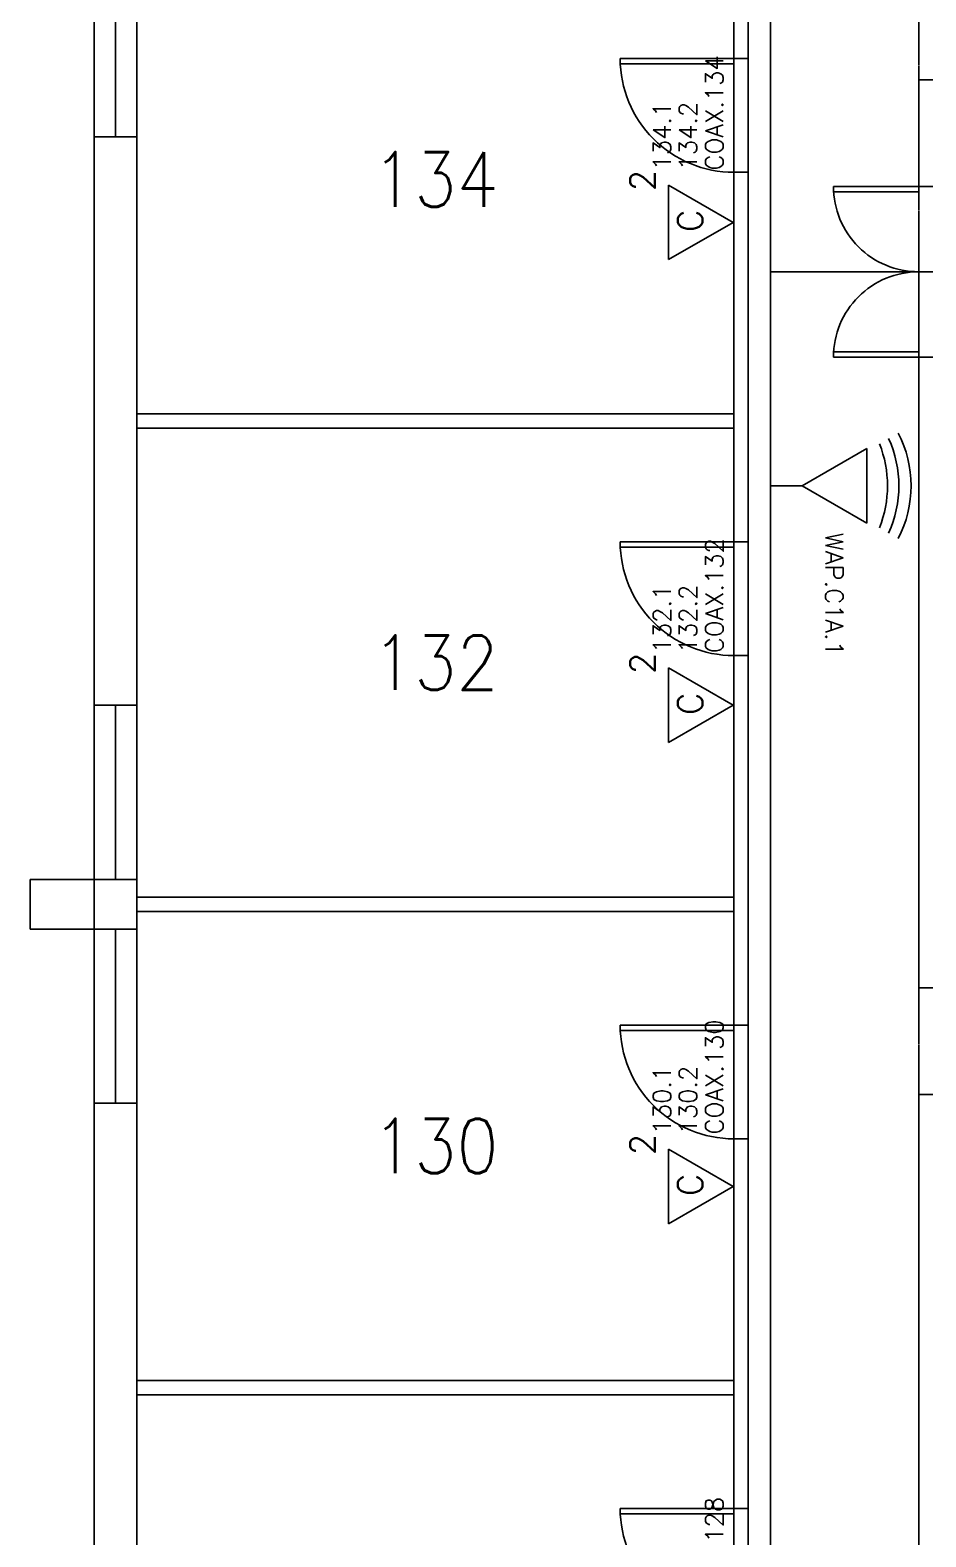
# Model space of a CAD drawing. Header units: inches. Extents: x -460 to 10305, y -938 to 5356.
# Drawn here: x -17.7 to 234.3, y 2279.1 to 2703.1 of the extents above; entities that cross this region are included whole.
import ezdxf
from ezdxf.enums import TextEntityAlignment as Align

# ---------------------------------------------------------------- set-up
doc = ezdxf.new("R2010")
doc.units = ezdxf.units.IN
doc.header["$MEASUREMENT"] = 0
doc.set_wipeout_variables(frame=1)
doc.linetypes.add('01-0263-01-DWG-BFP-ARCH$0$763', pattern=[5.0001, 5, -0.0001])
for name, color, linetype in [('01-0263-01-DWG-BFP-ARCH$0$SP-AREA', 250, '01-0263-01-DWG-BFP-ARCH$0$763'), ('01-0263-01-DWG-BFP-ARCH$0$SP-DOORS', 5, 'Continuous'), ('01-0263-01-DWG-BFP-ARCH$0$SP-GROSS', 30, 'Continuous'), ('01-0263-01-DWG-BFP-ARCH$0$SP-RMNO', 7, 'Continuous'), ('01-0263-01-DWG-BFP-ARCH$0$SP-ROOM', 7, 'Continuous'), ('01-0263-01-DWG-BFP-ARCH$0$SP-WALL', 7, 'Continuous'), ('01-0263-01-DWG-BFP-ARCH$0$SP-WINDOWS', 6, 'Continuous'), ('T-Comm-E', 1, 'Continuous'), ('T-Comm-E-Wireless', 1, 'Continuous'), ('T-Comm-Path', 40, 'Continuous')]:
    doc.layers.add(name, color=color, linetype=linetype)
doc.layers.get('01-0263-01-DWG-BFP-ARCH$0$SP-ROOM').off()
doc.styles.add('01-0263-01-DWG-BFP-ARCH$0$ROMANS', font='ROMANS.shx', dxfattribs={"width": 0.9})
doc.styles.add('3-32', font='SIMPLEX.shx', dxfattribs={"height": 9})

# ---------------------------------------------------------------- blocks, each defined once
blk = doc.blocks.new('01-0263-01-DWG-BFP-ARCH$0$DOR00')
at = {"color": 0}
for p, q in [((0, 1), (0, 0)), ((1, 0), (1, 1))]:
    blk.add_line(p, q, dxfattribs=at)
blk = doc.blocks.new('01-0263-01-DWG-BFP-ARCH$0$DOR01')
at = {"color": 0}
for p, q in [((1, 1), (0, 1)), ((0, 1), (0, 0)), ((1, 0), (1, 1)), ((0, 0), (1, 0))]:
    blk.add_line(p, q, dxfattribs=at)
blk = doc.blocks.new('01-0263-01-DWG-BFP-ARCH$0$FMGRM1')
at = {"style": '01-0263-01-DWG-BFP-ARCH$0$ROMANS', "width": 0.9}
for tag, p in [('RMAREA', (0, -0.2836)), ('DATA1', (0, -0.443)), ('DATA2', (0, -0.6024)), ('DATA3', (0, -0.7618)), ('DATA4', (0, -0.9213)), ('DATA5', (0, -1.0807))]:
    blk.add_attdef(tag, text='', height=0.1172, dxfattribs=at).set_placement(p, align=Align.CENTER)
at = {"linetype": 'Continuous'}
blk.add_wipeout([(-0.375, -0.125), (0.375, -0.125), (0.375, 0.125), (-0.375, 0.125)], dxfattribs=at)
at = {"layer": '01-0263-01-DWG-BFP-ARCH$0$SP-RMNO', "style": '01-0263-01-DWG-BFP-ARCH$0$ROMANS', "width": 0.9}
blk.add_attdef('RMNUMB', text='', height=0.16, dxfattribs=at).set_placement((0, 0), align=Align.MIDDLE)
blk = doc.blocks.new('01-0263-01-DWG-BFP-ARCH', base_point=(1295.16, 1353.43))
at = {"layer": '01-0263-01-DWG-BFP-ARCH$0$SP-AREA'}
blk.add_lwpolyline([(1527.16, 2407.43), (1479.16, 2407.43), (1479.16, 1533.43), (1811.16, 1533.43), (1811.16, 2461.43), (1479.16, 2461.43), (1479.16, 2407.43), (1527.16, 2407.43), (1763.16, 2407.43), (1763.16, 1587.43), (1527.16, 1587.43), (1527.16, 2407.43)], close=True, dxfattribs=at)
at = {"layer": '01-0263-01-DWG-BFP-ARCH$0$SP-AREA', "linetype": 'Continuous'}
for points in [[(1475.16, 1999.43), (1475.16, 2131.43), (1307.16, 2131.43), (1307.16, 1999.43)], [(1307.16, 1995.43), (1307.16, 1904.43), (1307.16, 1863.43), (1475.16, 1863.43), (1475.16, 1995.43)], [(1475.16, 1727.43), (1475.16, 1859.43), (1307.16, 1859.43), (1307.16, 1727.43)], [(1475.16, 1591.43), (1475.16, 1723.43), (1307.16, 1723.43), (1307.16, 1591.43)]]:
    blk.add_lwpolyline(points, close=True, dxfattribs=at)
at = {"layer": '01-0263-01-DWG-BFP-ARCH$0$SP-DOORS'}
for points in [[(1475.16, 2067.43, -0.414214), (1443.16, 2099.43, -0.414214)], [(1503.16, 2063.43, 0.414214), (1527.16, 2039.43, 0.414214), (1503.16, 2015.43, 0.414214)], [(1475.16, 1931.43, -0.414214), (1443.16, 1963.43, -0.414214)], [(1475.16, 1795.43, -0.414214), (1443.16, 1827.43, -0.414214)], [(1475.16, 1659.43, -0.414214), (1443.16, 1691.43, -0.414214)]]:
    blk.add_lwpolyline(points, format="xyb", dxfattribs=at)
at = {"layer": '01-0263-01-DWG-BFP-ARCH$0$SP-GROSS'}
blk.add_lwpolyline([(1995.16, 2641.42), (1295.16, 2641.43), (1295.16, 1353.43), (1995.06, 1353.48), (1995.03, 1373.67), (1995.16, 2641.42)], close=True, dxfattribs=at)
at = {"layer": '01-0263-01-DWG-BFP-ARCH$0$SP-WALL'}
for p, q in [((1475.16, 2099.43), (1475.16, 2203.43)), ((1479.16, 2099.43), (1479.16, 2203.43)), ((1527.16, 2063.43), (1527.16, 2093.43)), ((1295.16, 2077.43), (1307.16, 2077.43)), ((1475.16, 1963.43), (1475.16, 2067.43)), ((1479.16, 1963.43), (1479.16, 2067.43)), ((1527.16, 1837.93), (1527.16, 2015.43)), ((1307.16, 1999.43), (1475.16, 1999.43)), ((1307.16, 1995.43), (1475.16, 1995.43)), ((1475.16, 1827.43), (1475.16, 1931.43)), ((1479.16, 1827.43), (1479.16, 1931.43)), ((1295.16, 1917.43), (1307.16, 1917.43)), ((1295.16, 1904.43), (1295.16, 1353.43)), ((1307.16, 1365.43), (1307.16, 1904.43)), ((1307.16, 1868.43), (1277.16, 1868.43)), ((1277.16, 1868.43), (1277.16, 1854.43)), ((1295.16, 1868.43), (1295.16, 1854.43)), ((1307.16, 1863.43), (1475.16, 1863.43)), ((1307.16, 1859.43), (1475.16, 1859.43)), ((1277.16, 1854.43), (1307.16, 1854.43)), ((1527.16, 1631.43), (1527.16, 1807.93)), ((1295.16, 1805.43), (1307.16, 1805.43)), ((1475.16, 1727.43), (1475.16, 1795.43)), ((1479.16, 1691.43), (1479.16, 1795.43)), ((1307.16, 1727.43), (1475.16, 1727.43)), ((1475.16, 1691.43), (1475.16, 1727.43)), ((1307.16, 1723.43), (1475.16, 1723.43))]:
    blk.add_line(p, q, dxfattribs=at)
for points in [[(1295.16, 1904.43), (1295.16, 2411.43), (1295.16, 2641.43)], [(1307.16, 1904.43), (1307.16, 2411.43), (1307.16, 2629.43)]]:
    blk.add_lwpolyline(points, dxfattribs=at)
at = {"layer": '01-0263-01-DWG-BFP-ARCH$0$SP-WINDOWS'}
for p, q in [((1301.16, 2077.43), (1301.16, 2126.43)), ((1301.16, 1917.43), (1301.16, 1868.43)), ((1301.16, 1805.43), (1301.16, 1854.43))]:
    blk.add_line(p, q, dxfattribs=at)
at = {"layer": '01-0263-01-DWG-BFP-ARCH$0$SP-DOORS', "rotation": 180}
for p, xscale, yscale, zscale in [((1475.16, 2099.43), 32, 1.5, 32), ((1527.16, 2063.43), 24, 1.5, 24), ((1527.16, 2015.43), 24, -1.5, 24), ((1475.16, 1963.43), 32, 1.5, 32), ((1475.16, 1827.43), 32, 1.5, 32), ((1475.16, 1691.43), 32, 1.5, 32)]:
    blk.add_blockref('01-0263-01-DWG-BFP-ARCH$0$DOR01', p, dxfattribs=dict(at, xscale=xscale, yscale=yscale, zscale=zscale))
at = {"layer": '01-0263-01-DWG-BFP-ARCH$0$SP-WALL', "yscale": 4}
for p, xscale, zscale, rotation in [((1531.16, 2093.43), 30, 30, 90), ((1475.16, 2099.43), 32, 32, 270), ((1531.16, 2015.43), 48, 48, 90), ((1475.16, 1963.43), 32, 32, 270), ((1531.16, 1807.93), 30, 30, 90), ((1475.16, 1827.43), 32, 32, 270), ((1475.16, 1691.43), 32, 32, 270)]:
    blk.add_blockref('01-0263-01-DWG-BFP-ARCH$0$DOR00', p, dxfattribs=dict(at, xscale=xscale, zscale=zscale, rotation=rotation))
at = {"layer": '01-0263-01-DWG-BFP-ARCH$0$SP-ROOM'}
ref = blk.add_blockref('01-0263-01-DWG-BFP-ARCH$0$FMGRM1', (1391.16, 2065.43), dxfattribs=dict(at, xscale=96, yscale=96, zscale=96))
ref.add_attrib('RMNUMB', '134', dxfattribs={"layer": '01-0263-01-DWG-BFP-ARCH$0$SP-RMNO', "height": 15.36, "style": '01-0263-01-DWG-BFP-ARCH$0$ROMANS', "width": 0.9}).set_placement((1391.16, 2065.43), align=Align.MIDDLE)
ref = blk.add_blockref('01-0263-01-DWG-BFP-ARCH$0$FMGRM1', (1555.16, 2040.43), dxfattribs=dict(at, xscale=96, yscale=96, zscale=96))
ref.add_attrib('RMNUMB', '156', dxfattribs={"layer": '01-0263-01-DWG-BFP-ARCH$0$SP-RMNO', "height": 15.36, "style": '01-0263-01-DWG-BFP-ARCH$0$ROMANS', "width": 0.9}).set_placement((1555.16, 2040.43), align=Align.MIDDLE)
ref = blk.add_blockref('01-0263-01-DWG-BFP-ARCH$0$FMGRM1', (1391.16, 1929.43), dxfattribs=dict(at, xscale=96, yscale=96, zscale=96))
ref.add_attrib('RMNUMB', '132', dxfattribs={"layer": '01-0263-01-DWG-BFP-ARCH$0$SP-RMNO', "height": 15.36, "style": '01-0263-01-DWG-BFP-ARCH$0$ROMANS', "width": 0.9}).set_placement((1391.16, 1929.43), align=Align.MIDDLE)
ref = blk.add_blockref('01-0263-01-DWG-BFP-ARCH$0$FMGRM1', (1391.16, 1793.43), dxfattribs=dict(at, xscale=96, yscale=96, zscale=96))
ref.add_attrib('RMNUMB', '130', dxfattribs={"layer": '01-0263-01-DWG-BFP-ARCH$0$SP-RMNO', "height": 15.36, "style": '01-0263-01-DWG-BFP-ARCH$0$ROMANS', "width": 0.9}).set_placement((1391.16, 1793.43), align=Align.MIDDLE)
blk = doc.blocks.new('WIRELESS')
for p, q in [((10.5, 18.19), (-10.5, 18.19)), ((-10.5, 18.19), (0, 0)), ((0, 0), (10.5, 18.19))]:
    blk.add_line(p, q)
for centre, start, end in [((0, -1.44), 62.4297, 117.5703), ((0, -4.89), 65.5205, 114.4795), ((0, -8.1), 68.4095, 111.5905)]:
    blk.add_arc(centre, 32.08, start, end)
at = {"style": '3-32', "flags": 1}
for tag, p in [('RM_NUMBER', (50.85, 153.68)), ('UTP_CATEGORY', (50.85, 140.31)), ('QUANTITY_UTP', (50.85, 127.18)), ('WIRELESS_OUTLET_LOCATION', (50.85, 114.16)), ('TELECOMM_ROOM', (50.85, 100.31)), ('QTY_COAX', (50.33, 74.2)), ('POS_2', (166.1, 63.3)), ('POS_3', (166.1, 55.3)), ('POS_4', (166.1, 46.8)), ('POS_5', (166.1, 38.67)), ('POS_6', (166.1, 30.05))]:
    blk.add_attdef(tag, p, '', height=5, dxfattribs=at)
at = {"flags": 1}
for tag, p in [('SERIAL_NUMBER', (51.84, 50.25)), ('MAC_ADDRESS', (51.84, 26.25)), ('ELEVATION', (51.84, 2.25)), ('WO_NUMBER', (53.96, -25.57))]:
    blk.add_attdef(tag, text='', height=5, dxfattribs=at).set_placement(p, align=Align.BOTTOM_LEFT)
at = {"style": '3-32'}
blk.add_attdef('POS_1', (13.17, 6.52), '', height=5, dxfattribs=at)
blk = doc.blocks.new('VOICE(1)DATA(1)COAX(1)')
for p, q in [((0, 0), (-10.5, 18.19)), ((-10.5, 18.19), (10.5, 18.19)), ((10.5, 18.19), (0, 0))]:
    blk.add_line(p, q)
at = {"char_height": 7, "attachment_point": 1, "style": '3-32'}
for s, insert, width in [('2', (8.78, 29.02), 11.7808), ('C', (-2.75, 15.62), 12.7033)]:
    blk.add_mtext(s, dxfattribs=dict(at, insert=insert, width=width))
at = {"style": '3-32', "flags": 1}
for tag, p in [('RM_NUMBER', (92.08, 138.94)), ('UTP_CATEGORY', (92.08, 125.57)), ('QUANTITY_UTP', (92.08, 112.44)), ('WIRELESS_OUTLET_LOCATION', (92.08, 99.43)), ('TELECOMM_ROOM', (92.08, 85.57)), ('QTY_COAX', (91.33, 59.47)), ('POS_4', (202.73, 34.3)), ('POS_5', (202.73, 26.05)), ('POS_6', (202.73, 17.55))]:
    blk.add_attdef(tag, p, '', height=5, dxfattribs=at)
at = {"flags": 1}
blk.add_attdef('WO_NUMBER', text='', height=5, dxfattribs=at).set_placement((90.2, 43.13), align=Align.BOTTOM_LEFT)
at = {"style": '3-32'}
for tag, p in [('POS_1', (14.63, 17.54)), ('POS_2', (14.64, 10.22)), ('POS_3', (14.62, 2.8))]:
    blk.add_attdef(tag, p, '', height=5, dxfattribs=at)

msp = doc.modelspace()

# ---------------------------------------------------------------- block references
msp.add_blockref('01-0263-01-DWG-BFP-ARCH', (0.26, 1949.11))

# ---------------------------------------------------------------- next in the draw order: linework, layer by layer
at = {"layer": 'T-Comm-Path'}
for points in [[(236.26, 2635.11), (190.53, 2635.11), (190.53, 3048.13), (152.64, 3048.13), (152.64, 3036.55), (144.26, 3036.55)], [(236.26, 2635.11), (190.53, 2635.11), (190.53, 3048.13), (341.55, 3048.13), (341.55, 3015.8)], [(236.26, 2635.11), (190.53, 2635.11), (190.53, 3048.13), (510.08, 3048.13), (510.08, 2574.89), (499.72, 2574.89)], [(236.26, 2635.11), (190.53, 2635.11), (190.53, 3048.13), (548.51, 3048.13), (548.51, 3027.08), (556.26, 3027.08)], [(236.26, 2635.11), (190.53, 2635.11), (190.53, 2136.12), (151.28, 2136.12), (151.28, 2150.58), (144.26, 2150.58)], [(236.26, 2635.11), (190.53, 2635.11), (190.53, 2574.89), (199.48, 2574.89)], [(236.26, 2635.11), (190.53, 2635.11), (190.53, 2136.12), (367.73, 2136.12), (367.73, 2144.56)], [(236.26, 2635.11), (190.53, 2635.11), (190.53, 2136.12), (548.16, 2136.12), (548.16, 2151.27), (556.26, 2151.27)]]:
    msp.add_lwpolyline(points, dxfattribs=at)

# ---------------------------------------------------------------- next in the draw order: block references
at = {"layer": 'T-Comm-E', "rotation": 90}
for p, values in [((180.06, 2649.02), {'POS_1': '134.1', 'POS_2': '134.2', 'POS_3': 'COAX.134'}), ((180.06, 2513.14), {'POS_1': '132.1', 'POS_2': '132.2', 'POS_3': 'COAX.132'}), ((180.06, 2377.74), {'POS_1': '130.1', 'POS_2': '130.2', 'POS_3': 'COAX.130'}), ((180.06, 2243.36), {'POS_1': '128.1', 'POS_2': '128.2', 'POS_3': 'COAX.128'})]:
    msp.add_blockref('VOICE(1)DATA(1)COAX(1)', p, dxfattribs=at).add_auto_attribs(values)
at = {"layer": 'T-Comm-E-Wireless', "rotation": 270}
msp.add_blockref('WIRELESS', (199.48, 2574.89), dxfattribs=at).add_auto_attribs({'POS_1': 'WAP.C1A.1'})

doc.saveas('drawing.dxf')
